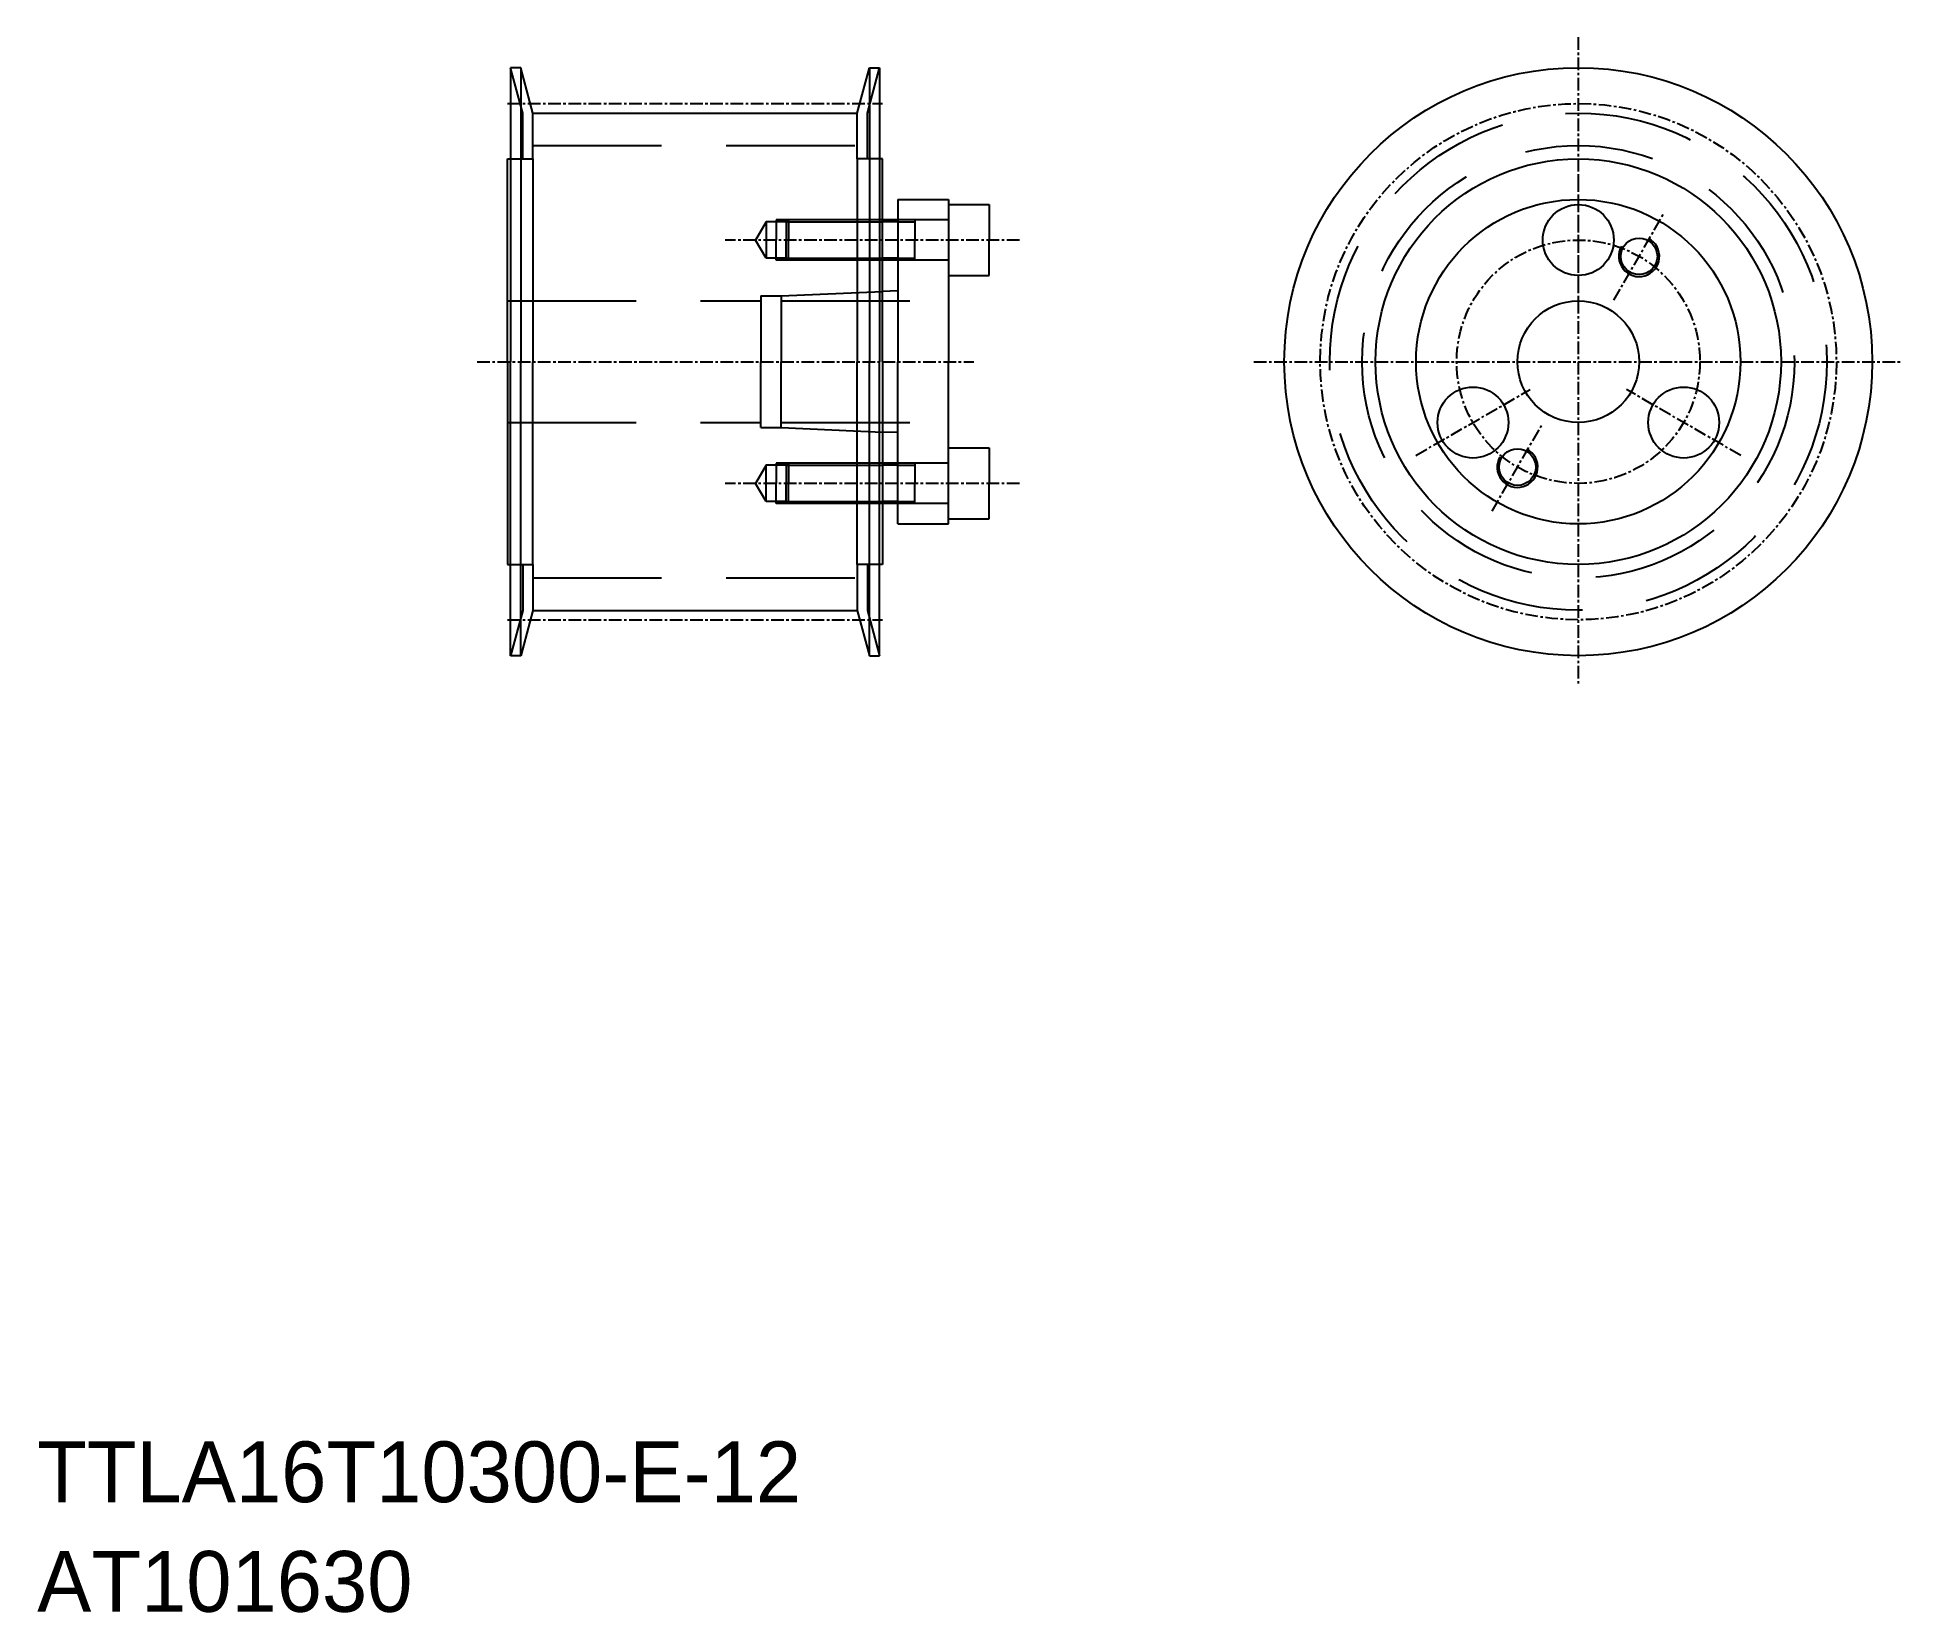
# Model space of a CAD drawing. Extents: x -286 to -102, y -61 to 94.
import ezdxf

# ---------------------------------------------------------------- set-up
doc = ezdxf.new("R2010")
doc.units = 0
doc.linetypes.add('CENTER', pattern=[2, 1.25, -0.25, 0.25, -0.25])
doc.linetypes.add('DASHED', pattern=[19.05, 12.7, -6.35])
doc.layers.get('0').update_dxf_attribs({"linetype": 'CONTINUOUS'})
doc.layers.add('CENTER', color=1, linetype='CENTER')

msp = doc.modelspace()

# ---------------------------------------------------------------- linework, layer by layer
for p, q in [((-239.28, 91.5), (-239.28, 62.5)), ((-238.28, 91.5), (-239.28, 91.5)), ((-238.28, 91.5), (-238.28, 62.5)), ((-237.08, 87.02), (-238.28, 91.5)), ((-205.08, 87.02), (-203.88, 91.5)), ((-203.88, 91.5), (-203.88, 62.5)), ((-203.88, 91.5), (-202.88, 91.5)), ((-202.88, 91.5), (-202.88, 62.5)), ((-237.08, 87.02), (-205.08, 87.02)), ((-237.08, 82.5), (-237.08, 87.02)), ((-205.08, 82.5), (-205.08, 87.02)), ((-239.58, 62.5), (-239.58, 82.5)), ((-239.58, 82.5), (-239.28, 82.5)), ((-237.08, 82.5), (-237.08, 62.5)), ((-205.08, 82.5), (-205.08, 62.5)), ((-202.58, 82.5), (-202.88, 82.5)), ((-202.58, 62.5), (-202.58, 82.5)), ((-201.08, 78.5), (-196.08, 78.5)), ((-201.08, 78.5), (-201.08, 76.5)), ((-196.08, 78.5), (-196.08, 78)), ((-196.08, 78), (-196.08, 71)), ((-196.08, 78), (-192.08, 78)), ((-192.08, 78), (-192.08, 74.5)), ((-201.08, 76.5), (-202.58, 76.5)), ((-201.08, 76.5), (-201.08, 72.5)), ((-192.08, 71), (-192.08, 74.5)), ((-201.08, 72.5), (-202.58, 72.5)), ((-201.08, 72.5), (-201.08, 69.5)), ((-196.08, 71), (-192.08, 71)), ((-196.08, 71), (-196.08, 62.5)), ((-201.08, 69.5), (-202.58, 69.43)), ((-201.08, 69.5), (-201.08, 62.5)), ((-239.58, 62.5), (-239.58, 42.5)), ((-239.28, 33.5), (-239.28, 62.5)), ((-238.28, 33.5), (-238.28, 62.5)), ((-237.08, 42.5), (-237.08, 62.5)), ((-205.08, 42.5), (-205.08, 62.5)), ((-203.88, 33.5), (-203.88, 62.5)), ((-202.88, 33.5), (-202.88, 62.5)), ((-202.58, 62.5), (-202.58, 42.5)), ((-201.08, 55.5), (-201.08, 62.5)), ((-196.08, 54), (-196.08, 62.5)), ((-201.08, 55.5), (-202.58, 55.56)), ((-201.08, 52.5), (-201.08, 55.5)), ((-196.08, 47), (-196.08, 54)), ((-196.08, 54), (-192.08, 54)), ((-192.08, 54), (-192.08, 50.5)), ((-201.08, 52.5), (-202.58, 52.5)), ((-201.08, 48.5), (-201.08, 52.5)), ((-192.08, 47), (-192.08, 50.5)), ((-201.08, 48.5), (-202.58, 48.5)), ((-201.08, 46.5), (-201.08, 48.5)), ((-201.08, 46.5), (-196.08, 46.5)), ((-196.08, 47), (-192.08, 47)), ((-196.08, 46.5), (-196.08, 47)), ((-239.58, 42.5), (-239.28, 42.5)), ((-237.08, 42.5), (-237.08, 37.97)), ((-205.08, 42.5), (-205.08, 37.97)), ((-202.58, 42.5), (-202.88, 42.5)), ((-237.08, 37.97), (-238.28, 33.5)), ((-237.08, 37.97), (-205.08, 37.97)), ((-205.08, 37.97), (-203.88, 33.5)), ((-238.28, 33.5), (-239.28, 33.5)), ((-203.88, 33.5), (-202.88, 33.5))]:
    msp.add_line(p, q)
at = {"color": 3, "linetype": 'DASHED'}
for p, q in [((-238.08, 87.02), (-239.28, 91.5)), ((-204.08, 87.02), (-202.88, 91.5)), ((-238.08, 82.5), (-238.08, 87.02)), ((-204.08, 82.5), (-204.08, 87.02)), ((-237.08, 83.82), (-205.08, 83.82)), ((-239.28, 82.5), (-237.08, 82.5)), ((-202.88, 82.5), (-205.08, 82.5)), ((-214.08, 76.3), (-215.12, 74.5)), ((-214.08, 76.3), (-214.08, 72.7)), ((-212.08, 76.3), (-214.08, 76.3)), ((-213.08, 76.5), (-213.08, 74.5)), ((-211.88, 76.5), (-213.08, 76.5)), ((-211.88, 76.5), (-212.08, 76.3)), ((-212.08, 76.3), (-202.58, 76.3)), ((-212.08, 76.3), (-212.08, 74.5)), ((-202.58, 76.5), (-211.88, 76.5)), ((-211.88, 76.5), (-211.88, 74.5)), ((-196.08, 76.5), (-201.08, 76.5)), ((-201.08, 76.3), (-199.41, 76.3)), ((-199.41, 76.5), (-199.41, 74.5)), ((-214.08, 72.7), (-215.12, 74.5)), ((-213.08, 72.5), (-213.08, 74.5)), ((-212.08, 72.7), (-212.08, 74.5)), ((-211.88, 72.5), (-211.88, 74.5)), ((-199.41, 72.5), (-199.41, 74.5)), ((-212.08, 72.7), (-214.08, 72.7)), ((-211.88, 72.5), (-213.08, 72.5)), ((-212.08, 72.7), (-202.58, 72.7)), ((-211.88, 72.5), (-212.08, 72.7)), ((-202.58, 72.5), (-211.88, 72.5)), ((-201.08, 72.7), (-199.41, 72.7)), ((-196.08, 72.5), (-201.08, 72.5)), ((-239.58, 68.5), (-214.58, 68.5)), ((-214.58, 69), (-214.58, 62.5)), ((-214.58, 69), (-212.58, 69)), ((-212.58, 69), (-202.58, 69.43)), ((-212.58, 69), (-212.58, 62.5)), ((-212.58, 68.5), (-196.08, 68.5)), ((-214.58, 56), (-214.58, 62.5)), ((-212.58, 56), (-212.58, 62.5)), ((-239.58, 56.5), (-214.58, 56.5)), ((-214.58, 56), (-212.58, 56)), ((-212.58, 56.5), (-196.08, 56.5)), ((-212.58, 56), (-202.58, 55.56)), ((-214.08, 52.3), (-215.12, 50.5)), ((-214.08, 48.7), (-214.08, 52.3)), ((-212.08, 52.3), (-214.08, 52.3)), ((-213.08, 52.5), (-213.08, 50.5)), ((-211.88, 52.5), (-213.08, 52.5)), ((-211.88, 52.5), (-212.08, 52.3)), ((-212.08, 52.3), (-212.08, 50.5)), ((-212.08, 52.3), (-202.58, 52.3)), ((-211.88, 52.5), (-211.88, 50.5)), ((-202.58, 52.5), (-211.88, 52.5)), ((-196.08, 52.5), (-201.08, 52.5)), ((-201.08, 52.3), (-199.41, 52.3)), ((-199.41, 52.5), (-199.41, 50.5)), ((-214.08, 48.7), (-215.12, 50.5)), ((-213.08, 48.5), (-213.08, 50.5)), ((-212.08, 48.7), (-212.08, 50.5)), ((-211.88, 48.5), (-211.88, 50.5)), ((-199.41, 48.5), (-199.41, 50.5)), ((-212.08, 48.7), (-214.08, 48.7)), ((-211.88, 48.5), (-213.08, 48.5)), ((-212.08, 48.7), (-202.58, 48.7)), ((-211.88, 48.5), (-212.08, 48.7)), ((-202.58, 48.5), (-211.88, 48.5)), ((-201.08, 48.7), (-199.41, 48.7)), ((-196.08, 48.5), (-201.08, 48.5)), ((-239.28, 42.5), (-237.08, 42.5)), ((-238.08, 42.5), (-238.08, 37.97)), ((-202.88, 42.5), (-205.08, 42.5)), ((-204.08, 42.5), (-204.08, 37.97)), ((-237.08, 41.17), (-205.08, 41.17)), ((-238.08, 37.97), (-239.28, 33.5)), ((-204.08, 37.97), (-202.88, 33.5))]:
    msp.add_line(p, q, dxfattribs=at)
at = {"color": 3}
for p, q in [((-201.08, 76.3), (-202.58, 76.3)), ((-201.08, 72.7), (-202.58, 72.7)), ((-201.08, 52.3), (-202.58, 52.3)), ((-201.08, 48.7), (-202.58, 48.7))]:
    msp.add_line(p, q, dxfattribs=at)
for centre, radius in [((-133.95, 62.5), 29), ((-133.95, 62.5), 20), ((-133.95, 62.5), 16), ((-133.95, 62.5), 16), ((-133.95, 74.5), 3.5), ((-127.95, 72.89), 1.8), ((-133.95, 62.5), 6), ((-144.34, 56.5), 3.5), ((-123.55, 56.5), 3.5), ((-139.95, 52.1), 1.8)]:
    msp.add_circle(centre, radius)
at = {"color": 3, "linetype": 'DASHED'}
for radius in [24.52, 21.32]:
    msp.add_circle((-133.95, 62.5), radius, dxfattribs=at)
at = {"color": 3}
for centre in [(-127.95, 72.89), (-139.95, 52.1)]:
    msp.add_arc(centre, 2, 150, 62, dxfattribs=at)
at = {"layer": 'CENTER'}
for p, q in [((-133.95, 94.5), (-133.95, 30.5)), ((-239.58, 87.96), (-202.58, 87.96)), ((-242.58, 62.5), (-193.58, 62.5)), ((-165.95, 62.5), (-101.95, 62.5)), ((-239.58, 37.03), (-202.58, 37.03))]:
    msp.add_line(p, q, dxfattribs=at)
at = {"layer": 'CENTER', "color": 1, "linetype": 'CENTER'}
for p, q in [((-133.95, 81), (-133.95, 68)), ((-130.45, 68.56), (-125.45, 77.22)), ((-189.08, 74.5), (-218.12, 74.5)), ((-149.97, 53.25), (-138.71, 59.75)), ((-117.92, 53.25), (-129.18, 59.75)), ((-142.45, 47.77), (-137.45, 56.43)), ((-189.08, 50.5), (-218.12, 50.5))]:
    msp.add_line(p, q, dxfattribs=at)
at = {"layer": 'CENTER'}
msp.add_circle((-133.95, 62.5), 25.46, dxfattribs=at)
at = {"layer": 'CENTER', "color": 1, "linetype": 'CENTER'}
msp.add_circle((-133.95, 62.5), 12, dxfattribs=at)

# ---------------------------------------------------------------- texts
at = {"color": 7, "linetype": 'CONTINUOUS'}
for s, p in [('TTLA16T10300-E-12', (-285.99, -50)), ('AT101630', (-285.99, -60.81))]:
    msp.add_text(s, height=6, dxfattribs=at).set_placement(p)

doc.saveas('drawing.dxf')
